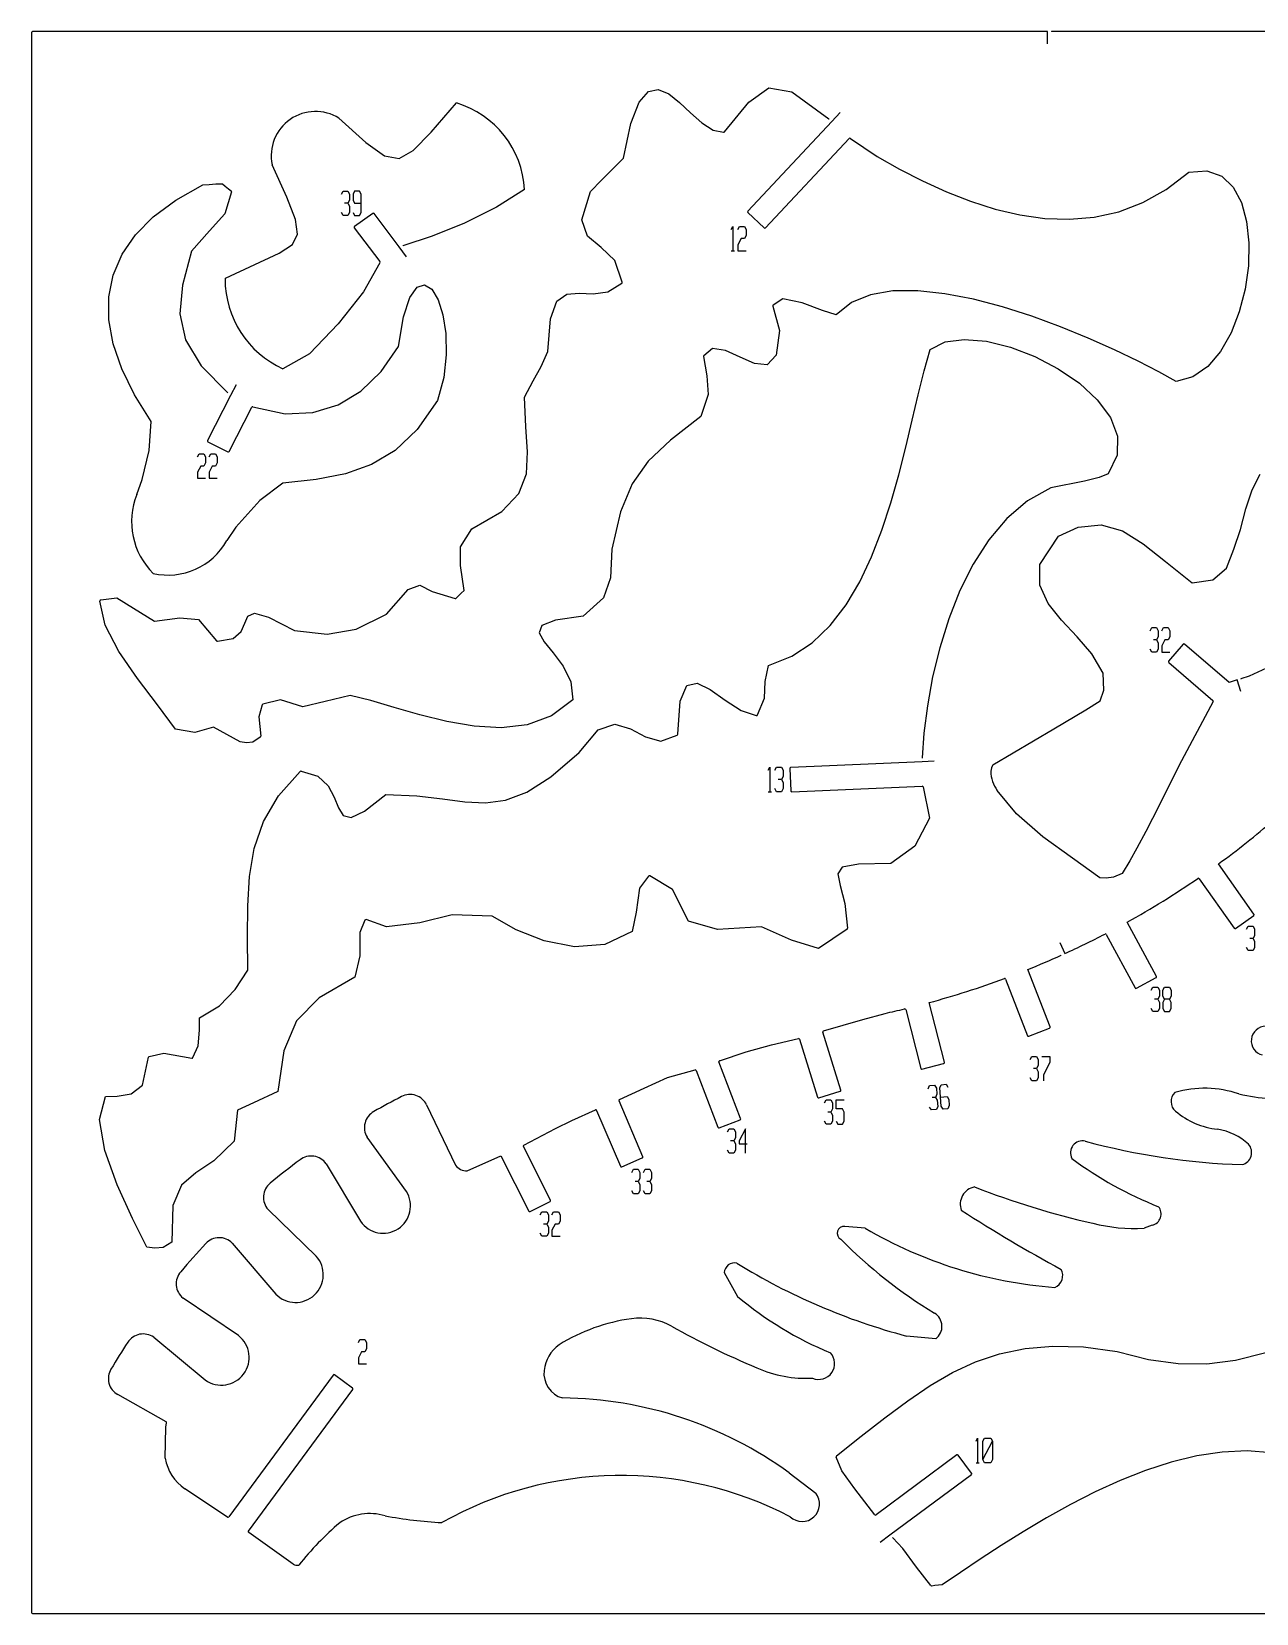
# Model space of a CAD drawing. Extents: x 2 to 169, y 2 to 134.
# Drawn here: x 2.3 to 52.4, y 69.4 to 134.1 of the extents above; entities that cross this region are included whole.
import ezdxf

# ---------------------------------------------------------------- set-up
doc = ezdxf.new("R2010")
doc.units = 0
doc.layers.add('WHITE', color=7, linetype='CONTINUOUS')

msp = doc.modelspace()

# ---------------------------------------------------------------- linework, layer by layer
at = {"layer": 'WHITE', "linetype": 'CONTINUOUS'}
for p, q in [((2.3276, 134.0174), (2.3276, 69.4015)), ((43.8772, 134.0574), (2.367599, 134.0574)), ((43.8772, 133.5574), (43.8772, 134.0574)), ((44.0402, 134.0574), (44.0332, 134.0502)), ((85.3867, 134.0574), (44.0402, 134.0574)), ((27.1808, 131.1792), (27.5551, 131.6128)), ((27.5551, 131.6128), (27.958, 131.691)), ((27.958, 131.691), (28.3826, 131.5071)), ((28.3826, 131.5071), (28.8236, 131.1558)), ((31.6631, 131.1716), (32.4753, 131.7547)), ((32.4753, 131.7547), (33.4149, 131.6004)), ((33.4149, 131.6004), (34.9289, 130.4841)), ((18.6626, 129.9502), (19.7026, 131.1407)), ((26.8404, 130.2981), (27.1808, 131.1792)), ((28.8236, 131.1558), (29.2761, 130.7305)), ((29.2761, 130.7305), (29.7349, 130.3245)), ((30.6635, 129.9628), (31.6631, 131.1716)), ((35.4018, 130.7524), (35.0601, 130.3874)), ((14.8954, 130.5157), (15.9992, 129.5273)), ((26.5388, 128.8768), (26.8404, 130.2981)), ((29.7349, 130.3245), (30.1945, 130.0315)), ((35.0601, 130.3874), (31.6205, 126.7134)), ((34.9289, 130.4841), (34.9387, 130.4858)), ((15.9992, 129.5273), (16.7658, 128.9792)), ((17.9347, 129.1926), (18.6626, 129.9502)), ((30.1945, 130.0315), (30.6251, 129.949)), ((32.3461, 126.034), (35.7618, 129.6826)), ((35.8134, 129.6885), (36.911, 128.9492)), ((16.7658, 128.9792), (17.3565, 128.8687)), ((17.3565, 128.8687), (17.9347, 129.1926)), ((26.0792, 128.4345), (26.5388, 128.8768)), ((36.911, 128.9492), (37.8246, 128.4369)), ((12.7624, 127.2839), (12.1607, 128.6144)), ((25.6304, 127.9857), (26.0792, 128.4345)), ((37.8246, 128.4369), (38.7691, 127.9523)), ((48.7244, 127.596), (49.6545, 128.3062)), ((49.6545, 128.3062), (50.3978, 128.3586)), ((50.3978, 128.3586), (51.001, 128.1418)), ((51.001, 128.1418), (51.4689, 127.6975)), ((8.218799, 127.1656), (9.3287, 127.7862)), ((9.3287, 127.7862), (9.590299, 127.8113)), ((9.590299, 127.8113), (9.857099, 127.8306)), ((9.857099, 127.8306), (10.1367, 127.8383)), ((10.1367, 127.8383), (10.2493, 127.7335)), ((10.4956, 127.4988), (10.2336, 126.5993)), ((10.2493, 127.7335), (10.3724, 127.6296)), ((10.3724, 127.6296), (10.4822, 127.5411)), ((14.9965, 127.4139), (15.0631, 127.5389)), ((15.0631, 127.5389), (15.263, 127.5389)), ((15.263, 127.5389), (15.3296, 127.4139)), ((15.5378, 127.5389), (15.4712, 127.4139)), ((15.7377, 127.5389), (15.5378, 127.5389)), ((15.8043, 127.4139), (15.7377, 127.5389)), ((22.4887, 127.5997), (21.3373, 126.876)), ((24.8299, 126.3576), (25.1869, 127.5249)), ((25.1869, 127.5249), (25.6304, 127.9857)), ((38.7691, 127.9523), (39.7388, 127.509)), ((39.7388, 127.509), (40.7286, 127.1203)), ((47.7671, 127.0623), (48.7244, 127.596)), ((51.4689, 127.6975), (51.8066, 127.0679)), ((7.300199, 126.4838), (8.218799, 127.1656)), ((13.1209, 126.3775), (12.7624, 127.2839)), ((15.263, 127.0389), (15.1298, 127.0389)), ((15.3296, 127.1639), (15.263, 127.0389)), ((15.263, 127.0389), (15.3296, 126.9139)), ((15.3296, 127.4139), (15.3296, 127.1639)), ((15.3296, 126.9139), (15.3296, 126.6639)), ((15.4712, 127.4139), (15.4712, 127.1639)), ((15.4712, 127.1639), (15.5378, 127.0389)), ((15.5378, 127.0389), (15.8043, 127.0389)), ((15.8043, 126.6639), (15.8043, 127.4139)), ((21.3373, 126.876), (20.0363, 126.2238)), ((40.7286, 127.1203), (41.733, 126.7999)), ((46.7872, 126.6911), (47.7671, 127.0623)), ((51.8066, 127.0679), (52.0192, 126.2948)), ((6.57, 125.7437), (7.300199, 126.4838)), ((10.2336, 126.5993), (9.6005, 125.9131)), ((13.207, 125.7744), (13.1209, 126.3775)), ((15.0631, 126.5389), (14.9965, 126.6639)), ((15.263, 126.5389), (15.0631, 126.5389)), ((15.3296, 126.6639), (15.263, 126.5389)), ((15.4712, 126.6639), (15.5378, 126.5389)), ((16.2797, 126.6222), (15.5335, 126.0938)), ((15.5378, 126.5389), (15.7377, 126.5389)), ((15.7377, 126.5389), (15.8043, 126.6639)), ((17.3594, 125.2501), (16.3348, 126.6136)), ((20.0363, 126.2238), (18.706, 125.6936)), ((25.068, 125.6907), (24.8299, 126.3576)), ((31.6224, 126.6568), (32.2896, 126.0322)), ((41.733, 126.7999), (42.7466, 126.561)), ((42.7466, 126.561), (43.7642, 126.4172)), ((43.7642, 126.4172), (44.7804, 126.382)), ((44.7804, 126.382), (45.7898, 126.4688)), ((45.7898, 126.4688), (46.7872, 126.6911)), ((52.0192, 126.2948), (52.1118, 125.4197)), ((6.026, 124.9486), (6.57, 125.7437)), ((9.6005, 125.9131), (8.864299, 125.0778)), ((12.992, 125.353), (13.207, 125.7744)), ((15.5246, 126.0371), (16.5674, 124.6494)), ((18.706, 125.6936), (17.5143, 125.3011)), ((25.6144, 125.2335), (25.068, 125.6907)), ((30.9388, 125.9676), (31.0054, 126.0926)), ((31.0054, 126.0926), (31.0054, 125.0926)), ((31.2136, 125.9676), (31.2802, 126.0926)), ((31.3468, 125.5926), (31.2136, 125.3426)), ((31.2802, 126.0926), (31.4801, 126.0926)), ((31.4801, 125.5926), (31.3468, 125.5926)), ((31.4801, 126.0926), (31.5467, 125.9676)), ((31.5467, 125.7176), (31.4801, 125.5926)), ((31.5467, 125.9676), (31.5467, 125.7176)), ((5.6655, 124.1016), (6.026, 124.9486)), ((8.864299, 125.0778), (8.4945, 123.6916)), ((10.2597, 123.9739), (12.4456, 124.9912)), ((12.4456, 124.9912), (12.992, 125.353)), ((17.6598, 124.8504), (17.3594, 125.2501)), ((17.5143, 125.3011), (17.5099, 125.292)), ((26.182, 124.6937), (25.6144, 125.2335)), ((30.9388, 125.0926), (31.072, 125.0926)), ((31.2136, 125.3426), (31.2136, 125.0926)), ((31.2136, 125.0926), (31.5467, 125.0926)), ((52.1118, 125.4197), (52.0896, 124.4843)), ((16.5702, 124.6056), (15.895, 123.4193)), ((26.476, 123.8104), (26.182, 124.6937)), ((52.0896, 124.4843), (51.9574, 123.5302)), ((5.486199, 123.2059), (5.6655, 124.1016)), ((8.4945, 123.6916), (8.3941, 122.5186)), ((17.8001, 123.1842), (18.0936, 123.6082)), ((18.0936, 123.6082), (18.3988, 123.705)), ((18.3988, 123.705), (18.6913, 123.5178)), ((25.8943, 123.4097), (26.4593, 123.7639)), ((5.4857, 122.2648), (5.486199, 123.2059)), ((15.895, 123.4193), (14.8666, 122.1068)), ((17.5398, 122.3897), (17.8001, 123.1842)), ((18.6913, 123.5178), (18.9479, 123.0933)), ((18.9479, 123.0933), (19.1472, 122.4761)), ((23.5422, 122.3091), (23.8116, 123.033)), ((23.8116, 123.033), (24.2181, 123.3238)), ((24.2181, 123.3238), (24.7247, 123.3621)), ((24.7247, 123.3621), (25.2951, 123.3302)), ((25.2951, 123.3302), (25.8943, 123.4097)), ((33.0453, 123.1332), (32.6531, 122.8702)), ((33.8374, 122.9665), (33.0453, 123.1332)), ((34.6744, 122.6485), (33.8374, 122.9665)), ((35.8545, 122.9797), (35.2262, 122.476)), ((36.6382, 123.298), (35.8545, 122.9797)), ((37.554, 123.4513), (36.6382, 123.298)), ((38.5766, 123.4587), (37.554, 123.4513)), ((39.6809, 123.3395), (38.5766, 123.4587)), ((40.8416, 123.1129), (39.6809, 123.3395)), ((42.0335, 122.7982), (40.8416, 123.1129)), ((51.9574, 123.5302), (51.7204, 122.5991)), ((8.3941, 122.5186), (8.6267, 121.4543)), ((17.3347, 121.1805), (17.5398, 122.3897)), ((19.1472, 122.4761), (19.2671, 121.7106)), ((23.4446, 120.9721), (23.5422, 122.3091)), ((32.6368, 122.8262), (32.9146, 121.8295)), ((35.2262, 122.476), (34.6744, 122.6485)), ((43.2314, 122.4146), (42.0335, 122.7982)), ((44.4101, 121.9815), (43.2314, 122.4146)), ((51.7204, 122.5991), (51.3835, 121.7326)), ((5.661399, 121.2814), (5.4857, 122.2648)), ((14.8666, 122.1068), (13.6966, 120.882)), ((19.2671, 121.7106), (19.2852, 120.8411)), ((32.9146, 121.8295), (32.7771, 120.818)), ((45.5444, 121.518), (44.4101, 121.9815)), ((51.3835, 121.7326), (50.9517, 120.9724)), ((6.0109, 120.259), (5.661399, 121.2814)), ((8.6267, 121.4543), (9.2558, 120.3937)), ((16.6183, 120.1567), (17.3347, 121.1805)), ((30.1781, 121.0989), (29.8132, 120.803)), ((30.7048, 121.0153), (30.1781, 121.0989)), ((31.3021, 120.7402), (30.7048, 121.0153)), ((38.8299, 120.1792), (39.071, 121.0514)), ((39.071, 121.0514), (39.6846, 121.3646)), ((39.6846, 121.3646), (40.4722, 121.4712)), ((40.4722, 121.4712), (41.3816, 121.3935)), ((41.3816, 121.3935), (42.3601, 121.1533)), ((42.3601, 121.1533), (43.3552, 120.7722)), ((46.6092, 121.0436), (45.5444, 121.518)), ((47.5792, 120.5773), (46.6092, 121.0436)), ((9.2558, 120.3937), (10.3466, 119.2876)), ((13.6966, 120.882), (12.6057, 120.2659)), ((19.2852, 120.8411), (19.1791, 119.9121)), ((22.8363, 119.7767), (23.1608, 120.366)), ((23.1608, 120.366), (23.4446, 120.9721)), ((29.799, 120.7648), (29.9409, 119.976)), ((31.8957, 120.4783), (31.3021, 120.7402)), ((32.4125, 120.4352), (31.8957, 120.4783)), ((32.7771, 120.818), (32.4125, 120.4352)), ((43.3552, 120.7722), (44.3141, 120.2719)), ((48.4292, 120.1386), (47.5792, 120.5773)), ((50.4299, 120.3601), (49.8229, 119.9374)), ((50.9517, 120.9724), (50.4299, 120.3601)), ((6.531599, 119.2007), (6.0109, 120.259)), ((15.795, 119.3549), (16.6183, 120.1567)), ((19.1791, 119.9121), (18.9263, 118.968)), ((22.4825, 119.1), (22.8363, 119.7767)), ((29.9409, 119.976), (29.9949, 119.2193)), ((38.5916, 119.2085), (38.8299, 120.1792)), ((44.3141, 120.2719), (45.1842, 119.674)), ((49.1352, 119.7461), (48.4292, 120.1386)), ((49.8229, 119.9374), (49.1352, 119.7461)), ((7.220499, 118.1105), (6.531599, 119.2007)), ((10.4611, 119.1716), (9.522299, 117.3366)), ((10.3466, 119.2876), (10.3566, 119.2878)), ((10.6888, 119.6167), (10.4611, 119.1716)), ((14.8663, 118.7901), (15.795, 119.3549)), ((22.5376, 117.897), (22.4825, 119.1)), ((29.9949, 119.2193), (29.6901, 118.3175)), ((38.3462, 118.1612), (38.5916, 119.2085)), ((45.1842, 119.674), (45.9129, 119.0002)), ((10.4072, 116.8839), (11.3321, 118.6916)), ((11.3761, 118.7125), (12.6987, 118.4282)), ((12.6987, 118.4282), (13.8338, 118.4764)), ((13.8338, 118.4764), (14.8663, 118.7901)), ((18.9263, 118.968), (18.0895, 117.7799)), ((45.9129, 119.0002), (46.4472, 118.272)), ((7.1304, 116.9232), (7.220499, 118.1105)), ((18.0895, 117.7799), (17.2007, 116.9293)), ((22.6106, 116.8662), (22.5376, 117.897)), ((29.6901, 118.3175), (28.4548, 117.3475)), ((38.0843, 117.0601), (38.3462, 118.1612)), ((46.4472, 118.272), (46.7345, 117.5109)), ((9.539699, 117.2828), (10.3534, 116.8665)), ((28.4548, 117.3475), (27.5437, 116.4832)), ((46.7345, 117.5109), (46.7218, 116.7387)), ((6.8548, 115.7452), (7.1304, 116.9232)), ((9.1097, 116.6653), (9.1763, 116.7903)), ((9.1763, 116.7903), (9.376199, 116.7903)), ((9.376199, 116.7903), (9.442799, 116.6653)), ((9.442799, 116.6653), (9.442799, 116.4153)), ((9.5844, 116.6653), (9.651, 116.7903)), ((9.651, 116.7903), (9.850899, 116.7903)), ((9.850899, 116.7903), (9.917499, 116.6653)), ((9.917499, 116.6653), (9.917499, 116.4153)), ((17.2007, 116.9293), (16.2338, 116.3503)), ((22.5638, 115.9702), (22.6106, 116.8662)), ((27.5437, 116.4832), (26.886, 115.5604)), ((37.7964, 115.9281), (38.0843, 117.0601)), ((46.7218, 116.7387), (46.3558, 115.977)), ((9.242899, 116.2903), (9.1097, 116.0403)), ((9.1097, 116.0403), (9.1097, 115.7903)), ((9.376199, 116.2903), (9.242899, 116.2903)), ((9.442799, 116.4153), (9.376199, 116.2903)), ((9.717599, 116.2903), (9.5844, 116.0403)), ((9.5844, 116.0403), (9.5844, 115.7903)), ((9.850899, 116.2903), (9.717599, 116.2903)), ((9.917499, 116.4153), (9.850899, 116.2903)), ((15.163, 115.9774), (13.9624, 115.7446)), ((16.2338, 116.3503), (15.163, 115.9774)), ((22.2596, 115.172), (22.5638, 115.9702)), ((37.4729, 114.7881), (37.7964, 115.9281)), ((45.9905, 115.8166), (45.3835, 115.6682)), ((46.3558, 115.977), (45.9905, 115.8166)), ((52.2393, 115.3208), (52.5776, 115.9514)), ((6.624499, 115.1208), (6.8548, 115.7452)), ((9.1097, 115.7903), (9.442799, 115.7903)), ((9.5844, 115.7903), (9.917499, 115.7903)), ((12.6067, 115.5864), (11.6638, 114.8797)), ((13.9624, 115.7446), (12.6067, 115.5864)), ((21.5599, 114.4343), (22.2596, 115.172)), ((26.886, 115.5604), (26.4115, 114.4155)), ((44.0146, 115.4044), (43.0584, 114.8603)), ((45.3835, 115.6682), (44.0146, 115.4044)), ((51.9906, 114.5398), (52.2393, 115.3208)), ((11.6638, 114.8797), (10.6773, 113.7894)), ((37.1045, 113.6631), (37.4729, 114.7881)), ((43.0584, 114.8603), (42.2129, 114.1391)), ((51.7646, 113.6986), (51.9906, 114.5398)), ((20.3254, 113.7195), (21.5599, 114.4343)), ((26.4115, 114.4155), (26.0506, 112.8849)), ((42.2129, 114.1391), (41.4729, 113.2689)), ((45.1263, 113.7956), (46.0756, 113.8898)), ((46.0756, 113.8898), (46.9366, 113.6356)), ((10.6773, 113.7894), (10.3057, 113.2375)), ((19.8623, 112.9834), (20.3254, 113.7195)), ((36.6815, 112.5758), (37.1045, 113.6631)), ((41.4729, 113.2689), (40.8334, 112.2777)), ((43.5576, 112.2677), (44.3312, 113.4262)), ((44.3312, 113.4262), (45.1263, 113.7956)), ((46.9366, 113.6356), (47.7863, 113.1083)), ((51.4949, 112.8873), (51.7646, 113.6986)), ((19.8681, 112.2245), (19.8623, 112.9834)), ((26.0506, 112.8849), (25.9957, 111.7205)), ((36.1946, 111.5494), (36.6815, 112.5758)), ((47.7863, 113.1083), (48.7021, 112.3833)), ((51.1981, 112.1134), (51.4949, 112.8873)), ((20.0124, 111.1965), (19.8681, 112.2245)), ((40.8334, 112.2777), (40.2893, 111.1936)), ((43.5604, 111.4128), (43.5576, 112.2677)), ((48.7021, 112.3833), (49.7881, 111.5087)), ((50.6421, 111.6334), (51.1981, 112.1134)), ((17.7307, 111.2364), (18.2022, 111.4163)), ((18.2022, 111.4163), (18.7021, 111.1611)), ((25.9957, 111.7205), (25.715, 110.9018)), ((35.6342, 110.6066), (36.1946, 111.5494)), ((43.8977, 110.6664), (43.5604, 111.4128)), ((49.7881, 111.5087), (50.6421, 111.6334)), ((5.334199, 109.7861), (5.123, 110.7657)), ((5.1567, 110.8137), (5.8077, 110.9038)), ((5.8077, 110.9038), (6.4923, 110.4785)), ((16.8417, 110.2357), (17.7307, 111.2364)), ((18.7021, 111.1611), (19.6515, 110.8685)), ((19.6936, 110.8806), (19.7803, 110.9816)), ((19.7803, 110.9816), (19.8912, 111.0925)), ((19.8912, 111.0925), (20.0124, 111.1965)), ((25.715, 110.9018), (24.8789, 110.1525)), ((40.2893, 111.1936), (39.8353, 110.0445)), ((44.4468, 109.9811), (43.8977, 110.6664)), ((6.4923, 110.4785), (7.354199, 109.9504)), ((7.354199, 109.9504), (8.383899, 110.0755)), ((8.383899, 110.0755), (9.149999, 110.0157)), ((9.149999, 110.0157), (9.8879, 109.1363)), ((11.0408, 109.8635), (11.1652, 110.1497)), ((11.1652, 110.1497), (11.4371, 110.2688)), ((11.4371, 110.2688), (12.0189, 110.1087)), ((12.0189, 110.1087), (13.0745, 109.5602)), ((15.5937, 109.6218), (16.8417, 110.2357)), ((23.7493, 109.9878), (23.1989, 109.763)), ((24.8789, 110.1525), (23.7493, 109.9878)), ((34.9909, 109.7704), (35.6342, 110.6066)), ((39.8353, 110.0445), (39.4665, 108.8585)), ((5.897099, 108.6988), (5.334199, 109.7861)), ((10.574, 109.2381), (10.8986, 109.5231)), ((10.8986, 109.5231), (11.0408, 109.8635)), ((13.0745, 109.5602), (14.4091, 109.412)), ((14.4091, 109.412), (15.5937, 109.6218)), ((23.1989, 109.763), (23.0902, 109.4718)), ((23.0902, 109.4718), (23.2876, 109.104)), ((34.2552, 109.0637), (34.9909, 109.7704)), ((45.0859, 109.3096), (44.4468, 109.9811)), ((48.0719, 109.5558), (48.1385, 109.6808)), ((48.1385, 109.6808), (48.3384, 109.6808)), ((48.3384, 109.6808), (48.405, 109.5558)), ((48.405, 109.5558), (48.405, 109.3058)), ((48.5466, 109.5558), (48.6132, 109.6808)), ((48.6132, 109.6808), (48.8131, 109.6808)), ((48.8131, 109.6808), (48.8797, 109.5558)), ((48.8797, 109.5558), (48.8797, 109.3058)), ((6.6595, 107.5931), (5.897099, 108.6988)), ((9.925499, 109.1226), (10.574, 109.2381)), ((23.2876, 109.104), (23.6586, 108.652)), ((33.4177, 108.5094), (34.2552, 109.0637)), ((39.4665, 108.8585), (39.1775, 107.6635)), ((45.693, 108.6045), (45.0859, 109.3096)), ((48.1385, 108.6808), (48.0719, 108.8058)), ((48.3384, 109.1808), (48.2051, 109.1808)), ((48.405, 109.3058), (48.3384, 109.1808)), ((48.3384, 109.1808), (48.405, 109.0558)), ((48.405, 108.8058), (48.3384, 108.6808)), ((48.405, 109.0558), (48.405, 108.8058)), ((48.6798, 109.1808), (48.5466, 108.9308)), ((48.5466, 108.9308), (48.5466, 108.6808)), ((48.8131, 109.1808), (48.6798, 109.1808)), ((48.8797, 109.3058), (48.8131, 109.1808)), ((49.4219, 109.0027), (48.8277, 108.3082)), ((51.3112, 107.4387), (49.4783, 109.0071)), ((23.6586, 108.652), (24.0684, 108.1094)), ((24.0684, 108.1094), (24.3821, 107.4688)), ((32.3337, 107.4738), (32.4669, 108.1295)), ((32.4669, 108.1295), (33.4177, 108.5094)), ((46.1463, 107.8191), (45.693, 108.6045)), ((48.3384, 108.6808), (48.1385, 108.6808)), ((48.5466, 108.6808), (48.8797, 108.6808)), ((48.8321, 108.2518), (50.6412, 106.7038)), ((53.1858, 108.1873), (52.1184, 107.6927)), ((7.478, 106.5187), (6.6595, 107.5931)), ((24.3821, 107.4688), (24.4647, 106.7219)), ((29.1254, 107.3152), (29.5481, 107.4127)), ((29.5481, 107.4127), (30.0799, 107.1497)), ((32.3048, 106.7972), (32.3337, 107.4738)), ((39.1775, 107.6635), (38.9633, 106.4876)), ((46.1721, 107.1269), (46.1463, 107.8191)), ((51.6272, 107.5381), (51.3112, 107.4387)), ((51.7772, 107.0612), (51.6272, 107.5381)), ((51.7827, 107.587), (51.7782, 107.5781)), ((52.1184, 107.6927), (51.7827, 107.587)), ((15.3616, 106.9022), (14.3261, 106.6588)), ((16.2018, 106.6993), (15.3616, 106.9022)), ((28.8481, 106.6703), (29.1254, 107.3152)), ((30.0799, 107.1497), (30.6881, 106.7148)), ((32.0143, 106.1109), (32.3048, 106.7972)), ((46.0325, 106.6875), (46.1721, 107.1269)), ((8.209899, 105.5245), (7.478, 106.5187)), ((11.7573, 106.5207), (11.6245, 106.0335)), ((12.5015, 106.7202), (11.7865, 106.5491)), ((13.4163, 106.4438), (12.5015, 106.7202)), ((14.3261, 106.6588), (13.4163, 106.4438)), ((17.1608, 106.4196), (16.2018, 106.6993)), ((18.2054, 106.1157), (17.1608, 106.4196)), ((19.3034, 105.84), (18.2054, 106.1157)), ((24.4647, 106.7219), (23.5834, 106.0686)), ((28.7506, 105.3209), (28.8481, 106.6703)), ((30.6881, 106.7148), (31.3398, 106.2948)), ((31.3398, 106.2948), (31.9649, 106.0886)), ((38.9633, 106.4876), (38.8187, 105.3588)), ((44.1323, 105.5368), (45.4485, 106.3196)), ((45.4485, 106.3196), (46.0325, 106.6875)), ((50.6505, 106.6547), (49.252, 104.0235)), ((9.003299, 105.3894), (8.209899, 105.5245)), ((9.759699, 105.6069), (9.003299, 105.3894)), ((10.8626, 105.0044), (9.759699, 105.6069)), ((11.6245, 106.0335), (11.6966, 105.237)), ((20.4225, 105.6449), (19.3034, 105.84)), ((21.5304, 105.583), (20.4225, 105.6449)), ((22.5948, 105.7067), (21.5304, 105.583)), ((23.5834, 106.0686), (22.5948, 105.7067)), ((24.7194, 104.5674), (25.495, 105.4993)), ((25.495, 105.4993), (26.1823, 105.7279)), ((26.1823, 105.7279), (26.8157, 105.5366)), ((26.8157, 105.5366), (27.4305, 105.2114)), ((41.6453, 104.0735), (44.1323, 105.5368)), ((11.1139, 104.9658), (10.8626, 105.0044)), ((11.3769, 104.9909), (11.1139, 104.9658)), ((11.6796, 105.2005), (11.3769, 104.9909)), ((27.4305, 105.2114), (28.0629, 105.0367)), ((28.0629, 105.0367), (28.7248, 105.2864)), ((38.8187, 105.3588), (38.7537, 104.3536)), ((23.5611, 103.5758), (24.7194, 104.5674)), ((38.7431, 104.191), (33.3735, 103.9625)), ((39.2427, 104.2122), (38.7431, 104.191)), ((38.7537, 104.3536), (38.7604, 104.3462)), ((12.4257, 102.796), (13.3156, 103.7956)), ((13.3571, 103.8073), (14.0319, 103.6031)), ((14.0319, 103.6031), (14.4544, 103.2131)), ((22.5785, 102.9507), (23.5611, 103.5758)), ((32.4552, 103.8443), (32.5218, 103.9693)), ((32.5218, 103.9693), (32.5218, 102.9693)), ((32.73, 103.8443), (32.7966, 103.9693)), ((32.7966, 103.9693), (32.9965, 103.9693)), ((32.9965, 103.9693), (33.0631, 103.8443)), ((33.0631, 103.5943), (32.9965, 103.4693)), ((33.0631, 103.8443), (33.0631, 103.5943)), ((33.3353, 103.9208), (33.3741, 103.0076)), ((49.252, 104.0235), (48.4362, 102.4069)), ((14.4544, 103.2131), (14.7015, 102.7472)), ((21.7081, 102.6199), (22.5785, 102.9507)), ((32.4552, 102.9693), (32.5884, 102.9693)), ((32.7966, 102.9693), (32.73, 103.0943)), ((32.9965, 102.9693), (32.7966, 102.9693)), ((32.9965, 103.4693), (32.8632, 103.4693)), ((32.9965, 103.4693), (33.0631, 103.3443)), ((33.0631, 103.0943), (32.9965, 102.9693)), ((33.0631, 103.3443), (33.0631, 103.0943)), ((33.4158, 102.9694), (38.7512, 103.1964)), ((38.7921, 103.1644), (39.0536, 101.884)), ((42.6026, 102.0657), (41.8196, 103.0203)), ((11.8115, 101.7444), (12.4257, 102.796)), ((14.7015, 102.7472), (14.8735, 102.3079)), ((14.8735, 102.3079), (15.0704, 101.9977)), ((15.9401, 102.167), (16.8166, 102.8523)), ((16.8166, 102.8523), (18.0788, 102.7949)), ((18.0788, 102.7949), (19.1352, 102.6707)), ((19.1352, 102.6707), (20.0499, 102.552)), ((20.0499, 102.552), (20.8864, 102.5111)), ((20.8864, 102.5111), (21.7081, 102.6199)), ((48.4362, 102.4069), (47.8935, 101.3464)), ((11.4334, 100.65), (11.8115, 101.7444)), ((15.0704, 101.9977), (15.3918, 101.9169)), ((15.3918, 101.9169), (15.9401, 102.167)), ((39.0536, 101.884), (38.449, 100.7355)), ((43.6899, 101.1262), (42.6026, 102.0657)), ((44.8981, 100.2467), (43.6899, 101.1262)), ((47.8935, 101.3464), (47.5262, 100.6542)), ((11.236, 99.5043), (11.4334, 100.65)), ((38.449, 100.7355), (37.4626, 100.0383)), ((47.5262, 100.6542), (47.2369, 100.1426)), ((35.4797, 99.8816), (35.2938, 99.6084)), ((36.1393, 100.0079), (35.4797, 99.8816)), ((37.4626, 100.0383), (36.1393, 100.0079)), ((46.0146, 99.4403), (44.8981, 100.2467)), ((47.2369, 100.1426), (46.9277, 99.6229)), ((52.3191, 97.9591), (50.8642, 100.016)), ((11.1638, 98.2987), (11.236, 99.5043)), ((27.1879, 99.0229), (27.0548, 98.0424)), ((27.5607, 99.519), (27.1879, 99.0229)), ((28.5413, 98.9732), (27.6132, 99.5293)), ((35.2938, 99.6084), (35.3922, 99.133)), ((35.3922, 99.133), (35.5891, 98.4018)), ((46.2748, 99.4355), (46.0146, 99.4403)), ((46.5807, 99.4712), (46.2748, 99.4355)), ((46.9277, 99.6229), (46.5807, 99.4712)), ((50.0754, 99.4098), (51.5076, 97.3851)), ((29.1963, 97.6679), (28.5413, 98.9732)), ((35.5891, 98.4018), (35.6943, 97.3855)), ((11.1611, 97.0246), (11.1638, 98.2987)), ((15.955, 97.7136), (15.7481, 97.2035)), ((16.8432, 97.4382), (16.0055, 97.7363)), ((19.5209, 97.9275), (18.2057, 97.5991)), ((21.1587, 97.8803), (19.5209, 97.9275)), ((22.1375, 97.319), (21.1587, 97.8803)), ((27.0548, 98.0424), (26.8822, 97.2572)), ((51.5633, 97.3755), (52.3095, 97.9033)), ((15.7481, 97.2035), (15.7497, 96.26)), ((18.2057, 97.5991), (16.8432, 97.4382)), ((23.2957, 96.8633), (22.1375, 97.319)), ((26.8822, 97.2572), (25.7638, 96.7197)), ((30.3844, 97.3391), (29.1963, 97.6679)), ((32.183, 97.4383), (30.3844, 97.3391)), ((33.3987, 96.8925), (32.183, 97.4383)), ((35.677, 97.3484), (34.5125, 96.554)), ((46.2802, 97.1306), (47.4549, 94.9464)), ((48.3303, 95.4172), (47.1369, 97.6361)), ((52.0131, 97.3441), (52.0797, 97.4691)), ((52.0797, 97.4691), (52.2796, 97.4691)), ((52.2796, 97.4691), (52.3462, 97.3441)), ((52.3462, 97.0941), (52.2796, 96.9691)), ((52.3462, 97.3441), (52.3462, 97.0941)), ((11.1726, 95.6742), (11.1611, 97.0246)), ((24.5365, 96.626), (23.2957, 96.8633)), ((25.7638, 96.7197), (24.5365, 96.626)), ((34.5125, 96.554), (33.3987, 96.8925)), ((44.3728, 96.8), (44.5803, 96.3451)), ((52.0797, 96.4691), (52.0131, 96.5941)), ((52.2796, 96.4691), (52.0797, 96.4691)), ((52.2796, 96.9691), (52.1463, 96.9691)), ((52.2796, 96.9691), (52.3462, 96.8441)), ((52.3462, 96.5941), (52.2796, 96.4691)), ((52.3462, 96.8441), (52.3462, 96.5941)), ((15.7497, 96.26), (15.5462, 95.3854)), ((44.4319, 96.2778), (44.4353, 96.2872)), ((10.6551, 94.8749), (11.1726, 95.6742)), ((15.5462, 95.3854), (14.0923, 94.5367)), ((42.1613, 95.3033), (43.056, 92.9903)), ((43.9831, 93.3489), (43.0742, 95.6987)), ((47.509, 94.9301), (48.314, 95.363)), ((10.0104, 94.2139), (10.6551, 94.8749)), ((14.0923, 94.5367), (13.1639, 93.5916)), ((48.1193, 94.8539), (48.186, 94.9789)), ((48.186, 94.9789), (48.3858, 94.9789)), ((48.3858, 94.4789), (48.2526, 94.4789)), ((48.3858, 94.9789), (48.4525, 94.8539)), ((48.4525, 94.6039), (48.3858, 94.4789)), ((48.3858, 94.4789), (48.4525, 94.3539)), ((48.4525, 94.8539), (48.4525, 94.6039)), ((48.594, 94.8539), (48.6607, 94.9789)), ((48.594, 94.6039), (48.594, 94.8539)), ((48.6607, 94.4789), (48.594, 94.6039)), ((48.6607, 94.4789), (48.594, 94.3539)), ((48.6607, 94.9789), (48.8605, 94.9789)), ((48.8605, 94.4789), (48.6607, 94.4789)), ((48.8605, 94.9789), (48.9272, 94.8539)), ((48.9272, 94.6039), (48.8605, 94.4789)), ((48.9272, 94.3539), (48.8605, 94.4789)), ((48.9272, 94.8539), (48.9272, 94.6039)), ((9.196599, 93.725), (10.0104, 94.2139)), ((36.3174, 93.6528), (37.2318, 93.9022)), ((38.0766, 94.0557), (38.6931, 91.6535)), ((39.6559, 91.9006), (39.0296, 94.3409)), ((48.186, 93.9789), (48.1193, 94.1039)), ((48.3858, 93.9789), (48.186, 93.9789)), ((48.4525, 94.1039), (48.3858, 93.9789)), ((48.4525, 94.3539), (48.4525, 94.1039)), ((48.594, 94.3539), (48.594, 94.1039)), ((48.594, 94.1039), (48.6607, 93.9789)), ((48.6607, 93.9789), (48.8605, 93.9789)), ((48.8605, 93.9789), (48.9272, 94.1039)), ((48.9272, 94.1039), (48.9272, 94.3539)), ((9.1408, 92.5724), (9.1918, 93.2111)), ((9.1918, 93.2111), (9.196599, 93.725)), ((13.1639, 93.5916), (12.6398, 92.3737)), ((34.7113, 93.1833), (36.3174, 93.6528)), ((43.1078, 92.9674), (43.9602, 93.2971)), ((8.924599, 92.0911), (9.1408, 92.5724)), ((31.55, 92.3241), (32.5815, 92.6149)), ((32.5815, 92.6149), (33.6871, 92.868)), ((33.7342, 92.8409), (34.4716, 90.4707)), ((35.4207, 90.766), (34.6843, 93.133)), ((6.8569, 90.969), (7.1068, 92.1062)), ((7.137199, 92.1367), (7.739699, 92.2704)), ((7.739699, 92.2704), (8.881099, 92.0681)), ((12.6398, 92.3737), (12.4003, 90.7053)), ((31.3247, 89.601), (30.4386, 91.9148)), ((30.4635, 91.9671), (31.55, 92.3241)), ((43.1643, 92.017), (43.2309, 92.142)), ((43.2309, 92.142), (43.4308, 92.142)), ((43.4308, 92.142), (43.4974, 92.017)), ((43.4974, 92.017), (43.4974, 91.767)), ((43.639, 92.142), (43.9721, 92.142)), ((43.9721, 91.892), (43.7056, 91.392)), ((43.9721, 92.142), (43.9721, 91.892)), ((27.38, 90.8468), (28.3355, 91.2754)), ((28.3355, 91.2754), (29.4604, 91.5883)), ((29.5085, 91.5641), (30.3965, 89.2455)), ((38.7418, 91.6247), (39.6271, 91.8519)), ((43.2309, 91.142), (43.1643, 91.267)), ((43.4308, 91.642), (43.2976, 91.642)), ((43.4974, 91.767), (43.4308, 91.642)), ((43.4308, 91.642), (43.4974, 91.517)), ((43.4974, 91.267), (43.4308, 91.142)), ((43.4974, 91.517), (43.4974, 91.267)), ((43.7056, 91.392), (43.7056, 91.142)), ((5.828899, 90.5138), (6.397999, 90.6119)), ((6.397999, 90.6119), (6.8569, 90.969)), ((12.4003, 90.7053), (11.3964, 90.2366)), ((26.3698, 90.3749), (27.38, 90.8468)), ((34.5217, 90.4444), (35.3944, 90.7159)), ((38.9976, 90.8199), (39.0547, 90.9496)), ((39.0547, 90.9496), (39.254, 90.9646)), ((39.254, 90.9646), (39.3298, 90.8449)), ((39.3485, 90.5956), (39.2915, 90.466)), ((39.3298, 90.8449), (39.3485, 90.5956)), ((39.471, 90.8556), (39.528, 90.9852)), ((39.5272, 90.1077), (39.471, 90.8556)), ((39.528, 90.9852), (39.7273, 91.0002)), ((39.7273, 91.0002), (39.8032, 90.8805)), ((43.4308, 91.142), (43.2309, 91.142)), ((5.104899, 89.5615), (5.349199, 90.5022)), ((5.349199, 90.5022), (5.828899, 90.5138)), ((10.7421, 89.9426), (10.6064, 88.6779)), ((11.3964, 90.2366), (10.7421, 89.9426)), ((18.4819, 90.1589), (19.6641, 87.699)), ((24.4247, 89.5265), (25.3829, 89.953)), ((25.436, 89.9321), (26.4066, 87.6511)), ((27.3212, 88.0403), (26.3499, 90.323)), ((34.7538, 90.2423), (34.8204, 90.3673)), ((34.8204, 90.3673), (35.0203, 90.3673)), ((35.0203, 90.3673), (35.0869, 90.2423)), ((35.0869, 89.9923), (35.0203, 89.8673)), ((35.0869, 90.2423), (35.0869, 89.9923)), ((35.2285, 89.9923), (35.2285, 90.3673)), ((35.2285, 90.3673), (35.5617, 90.3673)), ((35.495, 89.9923), (35.2285, 89.9923)), ((35.5617, 89.8673), (35.495, 89.9923)), ((39.1297, 89.9524), (39.0539, 90.0721)), ((39.329, 89.9674), (39.1297, 89.9524)), ((39.2915, 90.466), (39.1586, 90.456)), ((39.2915, 90.466), (39.3673, 90.3463)), ((39.3861, 90.097), (39.329, 89.9674)), ((39.3673, 90.3463), (39.3861, 90.097)), ((39.4991, 90.4816), (39.7649, 90.5016)), ((39.603, 89.988), (39.5272, 90.1077)), ((39.8024, 90.003), (39.603, 89.988)), ((39.7649, 90.5016), (39.8407, 90.382)), ((39.8594, 90.1327), (39.8024, 90.003)), ((39.8407, 90.382), (39.8594, 90.1327)), ((5.322, 88.2995), (5.104899, 89.5615)), ((23.7505, 89.1895), (24.4247, 89.5265)), ((30.4481, 89.2224), (31.3017, 89.5493)), ((34.8204, 89.3673), (34.7538, 89.4923)), ((35.0203, 89.3673), (34.8204, 89.3673)), ((35.0203, 89.8673), (34.8871, 89.8673)), ((35.0203, 89.8673), (35.0869, 89.7423)), ((35.0869, 89.4923), (35.0203, 89.3673)), ((35.0869, 89.7423), (35.0869, 89.4923)), ((35.2285, 89.4923), (35.2952, 89.3673)), ((35.2952, 89.3673), (35.495, 89.3673)), ((35.495, 89.3673), (35.5617, 89.4923)), ((35.5617, 89.4923), (35.5617, 89.8673)), ((10.6064, 88.6779), (9.781399, 87.8776)), ((17.6547, 86.6225), (16.0469, 88.8411)), ((22.4562, 88.511), (23.7505, 89.1895)), ((30.7835, 89.0611), (30.8501, 89.1861)), ((30.8501, 89.1861), (31.05, 89.1861)), ((31.05, 88.6861), (30.9167, 88.6861)), ((31.05, 89.1861), (31.1166, 89.0611)), ((31.1166, 88.8111), (31.05, 88.6861)), ((31.05, 88.6861), (31.1166, 88.5611)), ((31.1166, 89.0611), (31.1166, 88.8111)), ((31.5247, 89.1861), (31.2582, 88.6861)), ((31.2582, 88.6861), (31.2582, 88.5611)), ((31.5247, 88.1861), (31.5247, 89.1861)), ((5.829899, 86.8908), (5.322, 88.2995)), ((20.1448, 87.4603), (21.5151, 88.0818)), ((21.5151, 88.0818), (22.6652, 85.8157)), ((23.5516, 86.2655), (22.4391, 88.4575)), ((26.4591, 87.63), (27.3001, 87.9878)), ((30.8501, 88.1861), (30.7835, 88.3111)), ((31.05, 88.1861), (30.8501, 88.1861)), ((31.1166, 88.3111), (31.05, 88.1861)), ((31.1166, 88.5611), (31.1166, 88.3111)), ((31.2582, 88.5611), (31.5913, 88.5611)), ((9.042099, 87.3865), (8.4608, 86.8822)), ((9.781399, 87.8776), (9.042099, 87.3865)), ((14.3711, 87.7537), (15.78, 85.3988)), ((26.8736, 87.3993), (26.9403, 87.5243)), ((26.9403, 87.5243), (27.1401, 87.5243)), ((27.1401, 87.5243), (27.2068, 87.3993)), ((27.2068, 87.3993), (27.2068, 87.1493)), ((27.3483, 87.3993), (27.415, 87.5243)), ((27.415, 87.5243), (27.6148, 87.5243)), ((27.6148, 87.5243), (27.6815, 87.3993)), ((27.6815, 87.3993), (27.6815, 87.1493)), ((6.4587, 85.511), (5.829899, 86.8908)), ((8.4608, 86.8822), (8.1089, 86.0429)), ((27.1401, 87.0243), (27.0069, 87.0243)), ((27.2068, 87.1493), (27.1401, 87.0243)), ((27.1401, 87.0243), (27.2068, 86.8993)), ((27.2068, 86.8993), (27.2068, 86.6493)), ((27.6148, 87.0243), (27.4816, 87.0243)), ((27.6815, 87.1493), (27.6148, 87.0243)), ((27.6148, 87.0243), (27.6815, 86.8993)), ((27.6815, 86.8993), (27.6815, 86.6493)), ((22.719, 85.7981), (23.534, 86.2118)), ((26.9403, 86.5243), (26.8736, 86.6493)), ((27.1401, 86.5243), (26.9403, 86.5243)), ((27.2068, 86.6493), (27.1401, 86.5243)), ((27.415, 86.5243), (27.3483, 86.6493)), ((27.6148, 86.5243), (27.415, 86.5243)), ((27.6815, 86.6493), (27.6148, 86.5243)), ((7.039599, 84.3345), (6.4587, 85.511)), ((8.1089, 86.0429), (8.0585, 84.5436)), ((13.9643, 83.9731), (11.9957, 85.8788)), ((23.1315, 85.6599), (23.1981, 85.7849)), ((23.1981, 85.7849), (23.398, 85.7849)), ((23.398, 85.7849), (23.4646, 85.6599)), ((23.4646, 85.4099), (23.398, 85.2849)), ((23.4646, 85.6599), (23.4646, 85.4099)), ((23.6062, 85.6599), (23.6728, 85.7849)), ((23.6728, 85.7849), (23.8727, 85.7849)), ((23.8727, 85.7849), (23.9393, 85.6599)), ((23.9393, 85.4099), (23.8727, 85.2849)), ((23.9393, 85.6599), (23.9393, 85.4099)), ((23.1981, 84.7849), (23.1315, 84.9099)), ((23.398, 84.7849), (23.1981, 84.7849)), ((23.398, 85.2849), (23.2647, 85.2849)), ((23.398, 85.2849), (23.4646, 85.1599)), ((23.4646, 84.9099), (23.398, 84.7849)), ((23.4646, 85.1599), (23.4646, 84.9099)), ((23.7394, 85.2849), (23.6062, 85.0349)), ((23.6062, 85.0349), (23.6062, 84.7849)), ((23.6062, 84.7849), (23.9393, 84.7849)), ((23.8727, 85.2849), (23.7394, 85.2849)), ((36.4206, 85.1144), (35.5832, 85.1918)), ((48.157, 85.2425), (47.8272, 85.1149)), ((7.362199, 84.2958), (7.039599, 84.3345)), ((7.7012, 84.3209), (7.362199, 84.2958)), ((8.0585, 84.5436), (7.7012, 84.3209)), ((10.5344, 84.508), (12.3104, 82.4217)), ((30.6526, 83.298), (31.2024, 82.3267)), ((10.79, 80.7232), (8.5204, 82.2581)), ((7.3193, 80.6544), (9.4307, 78.9081)), ((15.6893, 80.4376), (15.7559, 80.5626)), ((15.7559, 80.5626), (15.9558, 80.5626)), ((15.9558, 80.5626), (16.0224, 80.4376)), ((16.0224, 80.4376), (16.0224, 80.1876)), ((39.3085, 80.5902), (38.1113, 80.7044)), ((42.9608, 80.2002), (44.0978, 80.2952)), ((44.0978, 80.2952), (45.3431, 80.2571)), ((45.3431, 80.2571), (46.7181, 80.0762)), ((15.8226, 80.0626), (15.6893, 79.8126)), ((15.6893, 79.8126), (15.6893, 79.5626)), ((15.9558, 80.0626), (15.8226, 80.0626)), ((16.0224, 80.1876), (15.9558, 80.0626)), ((39.9884, 79.211), (40.9273, 79.6486)), ((40.9273, 79.6486), (41.9111, 79.9815)), ((41.9111, 79.9815), (42.9608, 80.2002)), ((46.7181, 80.0762), (48.011, 79.7497)), ((48.011, 79.7497), (49.2176, 79.5784)), ((49.2176, 79.5784), (50.3866, 79.566)), ((50.3866, 79.566), (51.5665, 79.7161)), ((51.5665, 79.7161), (52.8056, 80.0322)), ((14.6595, 79.1091), (10.3932, 73.3113)), ((15.4516, 78.5759), (14.7154, 79.1176)), ((15.6893, 79.5626), (16.0224, 79.5626)), ((39.0731, 78.6782), (39.9884, 79.211)), ((7.8238, 77.1987), (5.8487, 78.3085)), ((11.1952, 72.7241), (15.4601, 78.52)), ((38.1602, 78.0598), (39.0731, 78.6782)), ((37.2284, 77.3653), (38.1602, 78.0598)), ((7.8186, 76.9795), (7.8438, 77.1582)), ((36.2567, 76.604), (37.2284, 77.3653)), ((7.7954, 75.7071), (7.8186, 76.9795)), ((35.2454, 75.8028), (36.2567, 76.604)), ((40.9512, 76.4), (41.0178, 76.525)), ((41.0178, 76.525), (41.0178, 75.525)), ((41.226, 76.4), (41.2926, 76.525)), ((41.226, 75.65), (41.6257, 76.4)), ((41.226, 75.65), (41.226, 76.4)), ((41.2926, 76.525), (41.5591, 76.525)), ((41.5591, 76.525), (41.6257, 76.4)), ((41.6257, 76.4), (41.6257, 75.65)), ((35.4627, 75.1867), (35.2331, 75.7565)), ((40.168, 75.8416), (36.8694, 73.3887)), ((40.7694, 75.0999), (40.224, 75.8333)), ((49.9773, 75.8011), (48.9317, 75.5464)), ((51.0156, 75.9578), (49.9773, 75.8011)), ((52.0396, 76.0032), (51.0156, 75.9578)), ((53.0426, 75.924), (52.0396, 76.0032)), ((33.3119, 75.1065), (34.3957, 74.2775)), ((35.9974, 74.4526), (35.4627, 75.1867)), ((40.9512, 75.525), (41.0844, 75.525)), ((41.2926, 75.525), (41.226, 75.65)), ((41.5591, 75.525), (41.2926, 75.525)), ((41.6257, 75.65), (41.5591, 75.525)), ((47.8855, 75.2068), (46.8455, 74.7958)), ((48.9317, 75.5464), (47.8855, 75.2068)), ((10.3388, 73.3016), (8.596899, 74.4588)), ((36.8139, 73.3964), (35.9974, 74.4526)), ((37.4306, 72.5674), (40.7612, 75.0439)), ((46.8455, 74.7958), (45.8186, 74.3265)), ((44.8116, 73.8124), (43.8313, 73.2666)), ((45.8186, 74.3265), (44.8116, 73.8124)), ((43.8313, 73.2666), (42.8845, 72.7026)), ((13.0305, 71.3793), (11.2044, 72.6677)), ((37.0294, 72.269), (37.4306, 72.5674)), ((42.8845, 72.7026), (41.9781, 72.1335)), ((37.5444, 72.4506), (37.5344, 72.4506)), ((37.9638, 72.02), (37.5444, 72.4506)), ((38.5146, 71.2488), (37.9638, 72.02)), ((41.9781, 72.1335), (41.1189, 71.5726)), ((39.1094, 70.4949), (38.5146, 71.2488)), ((41.1189, 71.5726), (40.3137, 71.0333)), ((39.4128, 70.5206), (39.2637, 70.5014)), ((39.5686, 70.5283), (39.4128, 70.5206)), ((40.3137, 71.0333), (39.5686, 70.5283)), ((39.2637, 70.5014), (39.148, 70.4803)), ((2.367599, 69.3615), (85.3867, 69.3615))]:
    msp.add_line(p, q, dxfattribs=at)
for centre, radius, start, end in [((2.367599, 134.0174), 0.039999, 90, 180.0219), ((13.9356, 128.9789), 1.811941, 58.01347, 191.6051), ((18.5761, 127.3878), 3.918323, 3.099999, 73.29193), ((30.6326, 129.9883), 0.040009, 259.1956, 320.456), ((35.791, 129.6553), 0.039974, 55.99512, 136.926), ((10.4572, 127.5099), 0.03998, 343.8762, 51.29543), ((16.3028, 126.5896), 0.04, 36.8699, 125.3227), ((31.6497, 126.6861), 0.039974, 136.926, 227.0283), ((15.5565, 126.0611), 0.039978, 125.1212, 216.9589), ((32.3169, 126.0614), 0.039974, 226.926, 316.8143), ((16.5354, 124.6254), 0.04, 330.3635, 36.8699), ((14.2749, 123.9432), 4.038411, 180.0795, 245.5858), ((10.2765, 123.9376), 0.039999, 114.8347, 180), ((26.4381, 123.7978), 0.039983, 302.0206, 18.39428), ((32.6754, 122.837), 0.039994, 123.8887, 195.6248), ((29.8384, 120.7719), 0.040028, 129.0175, 190.2194), ((11.3677, 118.6734), 0.039982, 77.87777, 152.9222), ((9.557899, 117.3184), 0.039982, 152.9222, 242.9215), ((10.3716, 116.9021), 0.039982, 242.9222, 332.927), ((9.393899, 114.0201), 2.980082, 158.3246, 225.3372), ((7.9158, 114.5626), 2.732674, 256.957, 330.9935), ((5.1621, 110.7741), 0.039992, 97.76609, 192.1248), ((19.6633, 110.9067), 0.03998, 252.8341, 319.257), ((9.918499, 109.162), 0.03996, 220.0259, 280.0728), ((49.4523, 108.9767), 0.040001, 49.46085, 139.4556), ((48.8581, 108.2822), 0.040001, 139.4608, 229.4556), ((11.7958, 106.5102), 0.039996, 103.4456, 164.7475), ((31.9774, 106.1266), 0.040003, 251.7915, 336.9506), ((50.6152, 106.6734), 0.040001, 332.0988, 49.46085), ((11.6568, 105.2334), 0.039962, 304.7234, 5.168467), ((28.7107, 105.3238), 0.039969, 290.6567, 355.8441), ((13.3455, 103.769), 0.040019, 73.15035, 138.3427), ((33.3752, 103.9225), 0.040036, 92.43361, 182.4415), ((42.4602, 103.6364), 0.924705, 151.7913, 169.3244), ((42.9115, 103.8314), 1.360194, 180.9986, 216.6062), ((33.4141, 103.0093), 0.040036, 182.4336, 272.4361), ((38.7529, 103.1564), 0.040036, 11.5296, 92.43361), ((29.5463, 129.2941), 36.21685, 306.059, 310.6272), ((27.5926, 99.495), 0.04001, 59.01169, 143.042), ((29.5463, 129.2941), 36.21682, 299.0585, 304.4241), ((50.0428, 99.3867), 0.039997, 35.31066, 124.4052), ((15.9921, 97.6986), 0.04001, 70.43287, 157.9871), ((52.2864, 97.936), 0.040036, 305.2382, 35.24068), ((35.6545, 97.3814), 0.04001, 304.2774, 5.881582), ((29.5463, 129.2941), 36.21682, 294.5263, 297.4236), ((46.245, 97.1116), 0.040031, 28.35664, 117.5252), ((51.5403, 97.4082), 0.040036, 215.2382, 305.1246), ((29.5463, 129.2942), 36.21687, 291.9332, 294.2685), ((29.5463, 129.2941), 36.21684, 285.1797, 290.2982), ((42.124, 95.2889), 0.039993, 21.10502, 110.3381), ((48.2951, 95.3982), 0.039953, 298.2328, 28.35405), ((47.4901, 94.9653), 0.039953, 208.2328, 298.2337), ((29.5462, 129.2942), 36.21687, 282.2519, 283.545), ((38.0379, 94.0457), 0.040019, 14.49113, 103.5848), ((34.7225, 93.14491), 0.04001, 106.2637, 197.3028), ((43.9458, 93.3344), 0.039983, 291.1095, 21.24768), ((52.8036, 92.7777), 0.595522, 90.50031, 255.9287), ((33.696, 92.82899), 0.040002, 17.30514, 102.8551), ((43.0933, 93.0047), 0.039983, 201.1095, 291.2426), ((7.1459, 92.0976), 0.040034, 102.5446, 167.5954), ((8.888099, 92.1075), 0.040016, 259.9257, 335.8107), ((30.476, 91.9291), 0.04004, 108.2086, 200.9245), ((39.6172, 91.89059), 0.039946, 284.3493, 14.4925), ((29.4711, 91.5498), 0.039959, 20.9215, 105.5318), ((38.7318, 91.66341), 0.039946, 194.3493, 284.4845), ((17.8032, 89.8327), 0.752967, 25.67027, 117.4158), ((35.3825, 90.7541), 0.04001, 287.3028, 17.30514), ((49.4389, 90.2948), 0.513285, 134.0686, 229.6541), ((50.3038, 86.4831), 4.355453, 71.21686, 106.2929), ((53.7282, 99.7484), 9.362692, 257.528, 273.2212), ((34.4396, 57.7598), 36.88388, 117.416, 119.4213), ((25.3992, 89.9165), 0.039974, 22.96522, 114.0644), ((26.3867, 90.3387), 0.040009, 115.0235, 203.1046), ((34.5098, 90.4826), 0.04001, 197.3028, 287.3019), ((16.6911, 89.2309), 0.752952, 119.4212, 211.1778), ((31.2874, 89.5867), 0.04004, 290.9245, 20.97328), ((51.1699, 92.332), 3.186586, 229.647, 263.8567), ((30.4339, 89.2598), 0.04004, 200.9245, 290.7914), ((45.3081, 88.1942), 0.4943, 77.29643, 207.1973), ((52.7668, 115.8237), 28.12468, 254.8506, 268.1114), ((50.411, 86.666), 2.532517, 48.11635, 80.50198), ((13.7592, 87.315), 0.752969, 35.63837, 127.1575), ((22.4748, 88.47559), 0.040026, 117.7137, 206.8851), ((27.2844, 88.0246), 0.040009, 293.1046, 23.10713), ((51.7011, 88.2172), 0.521699, 285.4297, 39.83651), ((39.9542, 52.7505), 44.12218, 127.157, 129.1678), ((20.1175, 88.0086), 0.54902, 214.3269, 272.8504), ((26.4434, 87.6668), 0.040009, 203.1046, 293.1014), ((54.0927, 100.3786), 15.4629, 233.3777, 248.462), ((12.5625, 86.3746), 0.753047, 129.1684, 221.1773), ((41.0318, 86.0929), 0.724658, 101.0184, 199.81), ((53.3441, 118.6655), 34.2077, 248.6554, 257.129), ((16.7041, 86.03091), 1.119603, 214.3728, 31.89543), ((23.5159, 86.2475), 0.040026, 296.8851, 26.76429), ((22.7009, 85.83379), 0.040026, 206.8851, 296.8924), ((77.7235, 144.2879), 69.36918, 237.4006, 241.3198), ((48.0572, 85.6978), 0.466157, 282.3635, 39.67338), ((35.5565, 84.9113), 0.281767, 84.56255, 240.9156), ((45.5102, 100.6176), 17.97134, 239.6167, 265.7232), ((47.4278, 91.9919), 6.888588, 255.6809, 273.3239), ((41.8753, 54.4288), 44.2126, 137.1694, 139.1678), ((10.0034, 83.9741), 0.752971, 45.15629, 137.1689), ((49.7992, 98.9522), 20.27066, 224.8151, 238.6479), ((13.122, 83.2137), 1.134001, 224.2997, 42.03712), ((31.0742, 83.2728), 0.422339, 77.11215, 176.5804), ((44.7276, 105.6966), 25.85315, 238.3674, 255.172), ((8.9926, 82.8447), 0.753042, 139.1738, 231.1667), ((43.9848, 83.1757), 0.514026, 291.1219, 29.58727), ((40.3716, 93.1491), 14.18445, 229.7273, 247.7178), ((38.921, 81.0966), 0.637729, 307.4234, 58.68031), ((27.9157, 73.8257), 7.660883, 97.93136, 121.6433), ((27.2014, 78.6786), 2.756059, 61.89144, 97.14487), ((44.0897, 108.6527), 31.64906, 240.4895, 247.516), ((37.1622, 60.3137), 36.88385, 146.9161, 148.9213), ((6.8891, 80.0364), 0.752964, 55.15775, 146.9178), ((10.0914, 79.8298), 1.134043, 234.366, 51.97621), ((24.8071, 79.11691), 1.530892, 126.4949, 173.248), ((34.5192, 79.5799), 0.649475, 247.1582, 43.11579), ((6.217599, 78.965), 0.753046, 148.9217, 240.6675), ((14.6917, 79.0854), 0.039981, 53.64601, 143.6407), ((24.3197, 79.1745), 1.040126, 173.2419, 254.7213), ((34.0171, 83.9405), 4.965397, 245.8585, 272.886), ((15.4279, 78.54369), 0.039981, 323.646, 53.6494), ((23.8827, 62.1375), 16.03443, 53.98072, 89.4179), ((7.8042, 77.1638), 0.039993, 351.9509, 60.67913), ((9.618, 75.9959), 1.845351, 189.004, 236.4038), ((35.2702, 75.7714), 0.03998, 128.3033, 201.8812), ((40.1919, 75.80939), 0.04002, 36.66946, 126.5799), ((40.7373, 75.076), 0.04002, 306.6695, 36.67221), ((26.4454, 60.0553), 14.94679, 62.47952, 119.4071), ((33.8392, 73.8315), 0.713167, 226.8918, 38.71), ((10.3609, 73.3349), 0.040003, 236.4316, 323.8463), ((16.1576, 71.2468), 2.195967, 73.4507, 124.0989), ((20.0384, 90.864), 17.81211, 259.4696, 267.0004), ((36.8455, 73.4208), 0.04002, 217.6714, 306.6695), ((11.2275, 72.7004), 0.040036, 143.7344, 234.7618), ((22.9344, 63.6705), 12.34451, 130.4438, 141.6214), ((13.1938, 71.6104), 0.283015, 234.7545, 282.9658), ((39.1408, 70.5197), 0.040052, 218.2981, 280.356), ((2.367599, 69.4015), 0.039999, 180, 270)]:
    msp.add_arc(centre, radius, start, end, dxfattribs=at)

doc.saveas('drawing.dxf')
